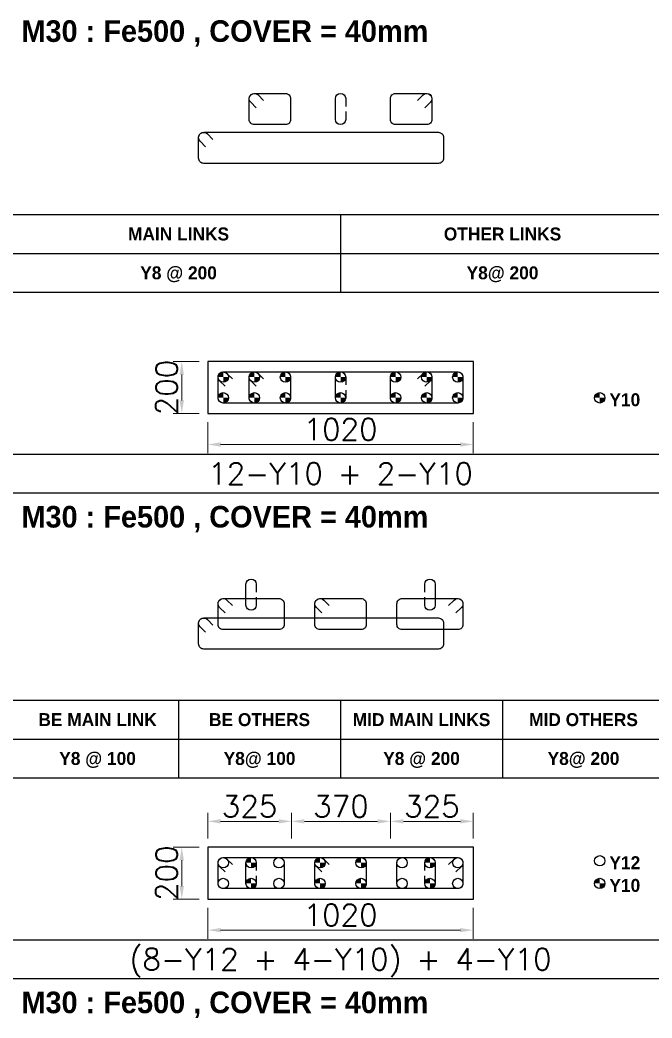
# Model space of a CAD drawing. Header units: millimetres. Extents: x -28707963 to -28231469, y 696001 to 896471.
# Drawn here: x -28267997 to -28260680, y 851715 to 863275 of the extents above; entities that cross this region are included whole.
import ezdxf
from ezdxf.enums import TextEntityAlignment as Align

# ---------------------------------------------------------------- set-up
doc = ezdxf.new("R2010")
doc.units = ezdxf.units.MM
doc.header["$MEASUREMENT"] = 0
doc.header["$PDMODE"] = 34
doc.header["$PDSIZE"] = -8
doc.layers.get('0').update_dxf_attribs({"lineweight": 5})
for name, color, linetype in [('09 COL TEXT-SCH', 2, 'Continuous'), ('14 REINF', 6, 'Continuous'), ('22 TABLE FRAME', 5, 'Continuous'), ('23 STIRRUPS', 5, 'Continuous'), ('TEXT', 4, 'Continuous')]:
    doc.layers.add(name, color=color, linetype=linetype)
doc.layers.add('19 COLUMN', color=1, linetype='Continuous', lineweight=25)
doc.styles.add('adani bold', font='')
doc.styles.add('ROMANS', font='simplex.shx')
doc.styles.get('adani bold').set_extended_font_data('Adani Bold', bold=True)
doc.dimstyles.new('D 50', dxfattribs={"dimscale": 100, "dimtxt": 3, "dimasz": 1.5, "dimexe": 1, "dimexo": 1, "dimgap": 0.5, "dimtad": 1, "dimdec": 0, "dimdsep": 46, "dimtxsty": 'ROMANS', "dimcen": 2.5, "dimclrd": 5, "dimclre": 5, "dimclrt": 4, "dimadec": 0, "dimazin": 0, "dimtfac": 1, "dimtdec": 0, "dimtmove": 0, "dimatfit": 3, "dimfxl": 1, "dimlwd": 0, "dimlwe": 0, "dimarcsym": 0})

# ---------------------------------------------------------------- blocks, each defined once
blk = doc.blocks.new('*D504')
at = {"color": 5, "lineweight": 0, "transparency": 16777216}
for p, q in [((-28265824, 858618), (-28265824, 858258)), ((-28262749, 858618), (-28262749, 858258)), ((-28265674, 858358), (-28262899, 858358))]:
    blk.add_line(p, q, dxfattribs=at)
at = {"color": 5, "transparency": 16777216}
for points in [[(-28265674, 858383), (-28265674, 858333), (-28265824, 858358)], [(-28262899, 858333), (-28262899, 858383), (-28262749, 858358)]]:
    blk.add_solid(points, dxfattribs=at)
at = {"layer": 'Defpoints', "color": 0, "transparency": 16777216}
for p in [(-28265824, 858718), (-28262749, 858718), (-28262749, 858358)]:
    blk.add_point(p, dxfattribs=at)
at = {"color": 4, "transparency": 16777216, "insert": (-28264286, 858533), "char_height": 250, "attachment_point": 5, "style": 'ROMANS'}
blk.add_mtext('{\\Fsimplex.shx|c1;1020}', dxfattribs=at)
blk = doc.blocks.new('*D505')
at = {"color": 5, "lineweight": 0, "transparency": 16777216}
for p, q in [((-28265924, 859318), (-28266224, 859318)), ((-28266124, 858868), (-28266124, 859168)), ((-28265924, 858718), (-28266224, 858718))]:
    blk.add_line(p, q, dxfattribs=at)
at = {"color": 5, "transparency": 16777216}
for points in [[(-28266099, 859168), (-28266149, 859168), (-28266124, 859318)], [(-28266149, 858868), (-28266099, 858868), (-28266124, 858718)]]:
    blk.add_solid(points, dxfattribs=at)
at = {"layer": 'Defpoints', "color": 0, "transparency": 16777216}
for p in [(-28266124, 859318), (-28265824, 859318), (-28265824, 858718)]:
    blk.add_point(p, dxfattribs=at)
at = {"color": 4, "transparency": 16777216, "insert": (-28266299, 859018), "char_height": 250, "attachment_point": 5, "rotation": 90, "style": 'ROMANS'}
blk.add_mtext('200', dxfattribs=at)
blk = doc.blocks.new('*D167')
at = {"color": 5, "lineweight": 0, "transparency": 16777216}
for p, q in [((-28265924, 853693), (-28266224, 853693)), ((-28266124, 853243), (-28266124, 853543)), ((-28265924, 853093), (-28266224, 853093))]:
    blk.add_line(p, q, dxfattribs=at)
at = {"color": 5, "transparency": 16777216}
for points in [[(-28266099, 853543), (-28266149, 853543), (-28266124, 853693)], [(-28266149, 853243), (-28266099, 853243), (-28266124, 853093)]]:
    blk.add_solid(points, dxfattribs=at)
at = {"layer": 'Defpoints', "color": 0, "transparency": 16777216}
for p in [(-28266124, 853693), (-28265824, 853693), (-28265824, 853093)]:
    blk.add_point(p, dxfattribs=at)
at = {"color": 4, "transparency": 16777216, "insert": (-28266299, 853393), "char_height": 250, "attachment_point": 5, "rotation": 90, "style": 'ROMANS'}
blk.add_mtext('200', dxfattribs=at)
blk = doc.blocks.new('*D686')
at = {"color": 5, "lineweight": 0, "transparency": 16777216}
for p, q in [((-28265824, 852993), (-28265824, 852633)), ((-28262749, 852993), (-28262749, 852633)), ((-28265674, 852733), (-28262899, 852733))]:
    blk.add_line(p, q, dxfattribs=at)
at = {"color": 5, "transparency": 16777216}
for points in [[(-28265674, 852758), (-28265674, 852708), (-28265824, 852733)], [(-28262899, 852708), (-28262899, 852758), (-28262749, 852733)]]:
    blk.add_solid(points, dxfattribs=at)
at = {"layer": 'Defpoints', "color": 0, "transparency": 16777216}
for p in [(-28265824, 853093), (-28262749, 853093), (-28262749, 852733)]:
    blk.add_point(p, dxfattribs=at)
at = {"color": 4, "transparency": 16777216, "insert": (-28264286, 852908), "char_height": 250, "attachment_point": 5, "style": 'ROMANS'}
blk.add_mtext('1020', dxfattribs=at)
blk = doc.blocks.new('*D687')
at = {"color": 5, "lineweight": 0, "transparency": 16777216}
for p, q in [((-28265824, 853793), (-28265824, 854093)), ((-28264854, 853793), (-28264854, 854093)), ((-28265674, 853993), (-28265004, 853993))]:
    blk.add_line(p, q, dxfattribs=at)
at = {"color": 5, "transparency": 16777216}
for points in [[(-28265674, 854018), (-28265674, 853968), (-28265824, 853993)], [(-28265004, 853968), (-28265004, 854018), (-28264854, 853993)]]:
    blk.add_solid(points, dxfattribs=at)
at = {"layer": 'Defpoints', "color": 0, "transparency": 16777216}
for p in [(-28264854, 853993), (-28265824, 853693), (-28264854, 853693)]:
    blk.add_point(p, dxfattribs=at)
at = {"color": 4, "transparency": 16777216, "insert": (-28265339, 854168), "char_height": 250, "attachment_point": 5, "style": 'ROMANS'}
blk.add_mtext('325', dxfattribs=at)
blk = doc.blocks.new('*D688')
at = {"color": 5, "lineweight": 0, "transparency": 16777216}
for p, q in [((-28264854, 853793), (-28264854, 854093)), ((-28263708, 853793), (-28263708, 854093)), ((-28264704, 853993), (-28263858, 853993))]:
    blk.add_line(p, q, dxfattribs=at)
at = {"color": 5, "transparency": 16777216}
for points in [[(-28264704, 854018), (-28264704, 853968), (-28264854, 853993)], [(-28263858, 853968), (-28263858, 854018), (-28263708, 853993)]]:
    blk.add_solid(points, dxfattribs=at)
at = {"layer": 'Defpoints', "color": 0, "transparency": 16777216}
for p in [(-28263708, 853993), (-28264854, 853693), (-28263708, 853693)]:
    blk.add_point(p, dxfattribs=at)
at = {"color": 4, "transparency": 16777216, "insert": (-28264281, 854168), "char_height": 250, "attachment_point": 5, "style": 'ROMANS'}
blk.add_mtext('370', dxfattribs=at)
blk = doc.blocks.new('*D689')
at = {"color": 5, "lineweight": 0, "transparency": 16777216}
for p, q in [((-28263708, 853793), (-28263708, 854093)), ((-28262749, 853793), (-28262749, 854093)), ((-28263558, 853993), (-28262899, 853993))]:
    blk.add_line(p, q, dxfattribs=at)
at = {"color": 5, "transparency": 16777216}
for points in [[(-28263558, 854018), (-28263558, 853968), (-28263708, 853993)], [(-28262899, 853968), (-28262899, 854018), (-28262749, 853993)]]:
    blk.add_solid(points, dxfattribs=at)
at = {"layer": 'Defpoints', "color": 0, "transparency": 16777216}
for p in [(-28262749, 853993), (-28263708, 853693), (-28262749, 853693)]:
    blk.add_point(p, dxfattribs=at)
at = {"color": 4, "transparency": 16777216, "insert": (-28263228, 854168), "char_height": 250, "attachment_point": 5, "style": 'ROMANS'}
blk.add_mtext('325', dxfattribs=at)

msp = doc.modelspace()

# ---------------------------------------------------------------- hatches: boundary and pattern name
at = {"layer": '14 REINF'}
h = msp.add_hatch(color=6, dxfattribs=at)
edge = h.paths.add_edge_path(flags=0)
edge.add_line((-28265703.6, 859138.4), (-28265643.6, 859138.4))
edge.add_line((-28265643.6, 859138.4), (-28265643.6, 859198.4))
edge.add_arc((-28265643.6, 859138.4), 60, 90, 180)
edge = h.paths.add_edge_path(flags=0)
edge.add_line((-28265583.6, 859138.4), (-28265643.6, 859138.4))
edge.add_line((-28265643.6, 859138.4), (-28265643.6, 859078.4))
edge.add_arc((-28265643.6, 859138.4), 60, 270, 360)
h = msp.add_hatch(color=6, dxfattribs=at)
edge = h.paths.add_edge_path(flags=0)
edge.add_line((-28265343.6, 859138.4), (-28265283.6, 859138.4))
edge.add_line((-28265283.6, 859138.4), (-28265283.6, 859198.4))
edge.add_arc((-28265283.6, 859138.4), 60, 90, 180)
edge = h.paths.add_edge_path(flags=0)
edge.add_line((-28265223.6, 859138.4), (-28265283.6, 859138.4))
edge.add_line((-28265283.6, 859138.4), (-28265283.6, 859078.4))
edge.add_arc((-28265283.6, 859138.4), 60, 270, 360)
h = msp.add_hatch(color=6, dxfattribs=at)
edge = h.paths.add_edge_path(flags=0)
edge.add_line((-28264983.6, 859138.4), (-28264923.6, 859138.4))
edge.add_line((-28264923.6, 859138.4), (-28264923.6, 859198.4))
edge.add_arc((-28264923.6, 859138.4), 60, 90, 180)
edge = h.paths.add_edge_path(flags=0)
edge.add_line((-28264863.6, 859138.4), (-28264923.6, 859138.4))
edge.add_line((-28264923.6, 859138.4), (-28264923.6, 859078.4))
edge.add_arc((-28264923.6, 859138.4), 60, 270, 360)
h = msp.add_hatch(color=6, dxfattribs=at)
edge = h.paths.add_edge_path(flags=0)
edge.add_line((-28264346.1, 859138.4), (-28264286.1, 859138.4))
edge.add_line((-28264286.1, 859138.4), (-28264286.1, 859198.4))
edge.add_arc((-28264286.1, 859138.4), 60, 90, 180)
edge = h.paths.add_edge_path(flags=0)
edge.add_line((-28264226.1, 859138.4), (-28264286.1, 859138.4))
edge.add_line((-28264286.1, 859138.4), (-28264286.1, 859078.4))
edge.add_arc((-28264286.1, 859138.4), 60, 270, 360)
h = msp.add_hatch(color=6, dxfattribs=at)
edge = h.paths.add_edge_path(flags=0)
edge.add_line((-28263708.6, 859138.4), (-28263648.6, 859138.4))
edge.add_line((-28263648.6, 859138.4), (-28263648.6, 859198.4))
edge.add_arc((-28263648.6, 859138.4), 60, 90, 180)
edge = h.paths.add_edge_path(flags=0)
edge.add_line((-28263588.6, 859138.4), (-28263648.6, 859138.4))
edge.add_line((-28263648.6, 859138.4), (-28263648.6, 859078.4))
edge.add_arc((-28263648.6, 859138.4), 60, 270, 360)
h = msp.add_hatch(color=6, dxfattribs=at)
edge = h.paths.add_edge_path(flags=0)
edge.add_line((-28263348.6, 859138.4), (-28263288.6, 859138.4))
edge.add_line((-28263288.6, 859138.4), (-28263288.6, 859198.4))
edge.add_arc((-28263288.6, 859138.4), 60, 90, 180)
edge = h.paths.add_edge_path(flags=0)
edge.add_line((-28263228.6, 859138.4), (-28263288.6, 859138.4))
edge.add_line((-28263288.6, 859138.4), (-28263288.6, 859078.4))
edge.add_arc((-28263288.6, 859138.4), 60, 270, 360)
h = msp.add_hatch(color=6, dxfattribs=at)
edge = h.paths.add_edge_path(flags=0)
edge.add_line((-28262988.6, 859138.4), (-28262928.6, 859138.4))
edge.add_line((-28262928.6, 859138.4), (-28262928.6, 859198.4))
edge.add_arc((-28262928.6, 859138.4), 60, 90, 180)
edge = h.paths.add_edge_path(flags=0)
edge.add_line((-28262868.6, 859138.4), (-28262928.6, 859138.4))
edge.add_line((-28262928.6, 859138.4), (-28262928.6, 859078.4))
edge.add_arc((-28262928.6, 859138.4), 60, 270, 360)
h = msp.add_hatch(color=6, dxfattribs=at)
edge = h.paths.add_edge_path(flags=0)
edge.add_line((-28265703.6, 858898.4), (-28265643.6, 858898.4))
edge.add_line((-28265643.6, 858898.4), (-28265643.6, 858958.4))
edge.add_arc((-28265643.6, 858898.4), 60, 90, 180)
edge = h.paths.add_edge_path(flags=0)
edge.add_line((-28265583.6, 858898.4), (-28265643.6, 858898.4))
edge.add_line((-28265643.6, 858898.4), (-28265643.6, 858838.4))
edge.add_arc((-28265643.6, 858898.4), 60, 270, 360)
h = msp.add_hatch(color=6, dxfattribs=at)
edge = h.paths.add_edge_path(flags=0)
edge.add_line((-28265343.6, 858898.4), (-28265283.6, 858898.4))
edge.add_line((-28265283.6, 858898.4), (-28265283.6, 858958.4))
edge.add_arc((-28265283.6, 858898.4), 60, 90, 180)
edge = h.paths.add_edge_path(flags=0)
edge.add_line((-28265223.6, 858898.4), (-28265283.6, 858898.4))
edge.add_line((-28265283.6, 858898.4), (-28265283.6, 858838.4))
edge.add_arc((-28265283.6, 858898.4), 60, 270, 360)
h = msp.add_hatch(color=6, dxfattribs=at)
edge = h.paths.add_edge_path(flags=0)
edge.add_line((-28264983.6, 858898.4), (-28264923.6, 858898.4))
edge.add_line((-28264923.6, 858898.4), (-28264923.6, 858958.4))
edge.add_arc((-28264923.6, 858898.4), 60, 90, 180)
edge = h.paths.add_edge_path(flags=0)
edge.add_line((-28264863.6, 858898.4), (-28264923.6, 858898.4))
edge.add_line((-28264923.6, 858898.4), (-28264923.6, 858838.4))
edge.add_arc((-28264923.6, 858898.4), 60, 270, 360)
h = msp.add_hatch(color=6, dxfattribs=at)
edge = h.paths.add_edge_path(flags=0)
edge.add_line((-28264346.1, 858898.4), (-28264286.1, 858898.4))
edge.add_line((-28264286.1, 858898.4), (-28264286.1, 858958.4))
edge.add_arc((-28264286.1, 858898.4), 60, 90, 180)
edge = h.paths.add_edge_path(flags=0)
edge.add_line((-28264226.1, 858898.4), (-28264286.1, 858898.4))
edge.add_line((-28264286.1, 858898.4), (-28264286.1, 858838.4))
edge.add_arc((-28264286.1, 858898.4), 60, 270, 360)
h = msp.add_hatch(color=6, dxfattribs=at)
edge = h.paths.add_edge_path(flags=0)
edge.add_line((-28263708.6, 858898.4), (-28263648.6, 858898.4))
edge.add_line((-28263648.6, 858898.4), (-28263648.6, 858958.4))
edge.add_arc((-28263648.6, 858898.4), 60, 90, 180)
edge = h.paths.add_edge_path(flags=0)
edge.add_line((-28263588.6, 858898.4), (-28263648.6, 858898.4))
edge.add_line((-28263648.6, 858898.4), (-28263648.6, 858838.4))
edge.add_arc((-28263648.6, 858898.4), 60, 270, 360)
h = msp.add_hatch(color=6, dxfattribs=at)
edge = h.paths.add_edge_path(flags=0)
edge.add_line((-28263348.6, 858898.4), (-28263288.6, 858898.4))
edge.add_line((-28263288.6, 858898.4), (-28263288.6, 858958.4))
edge.add_arc((-28263288.6, 858898.4), 60, 90, 180)
edge = h.paths.add_edge_path(flags=0)
edge.add_line((-28263228.6, 858898.4), (-28263288.6, 858898.4))
edge.add_line((-28263288.6, 858898.4), (-28263288.6, 858838.4))
edge.add_arc((-28263288.6, 858898.4), 60, 270, 360)
h = msp.add_hatch(color=6, dxfattribs=at)
edge = h.paths.add_edge_path(flags=0)
edge.add_line((-28262988.6, 858898.4), (-28262928.6, 858898.4))
edge.add_line((-28262928.6, 858898.4), (-28262928.6, 858958.4))
edge.add_arc((-28262928.6, 858898.4), 60, 90, 180)
edge = h.paths.add_edge_path(flags=0)
edge.add_line((-28262868.6, 858898.4), (-28262928.6, 858898.4))
edge.add_line((-28262928.6, 858898.4), (-28262928.6, 858838.4))
edge.add_arc((-28262928.6, 858898.4), 60, 270, 360)
h = msp.add_hatch(color=6, dxfattribs=at)
edge = h.paths.add_edge_path(flags=0)
edge.add_line((-28261346.1, 858898.4), (-28261286.1, 858898.4))
edge.add_line((-28261286.1, 858898.4), (-28261286.1, 858958.4))
edge.add_arc((-28261286.1, 858898.4), 60, 90, 180)
edge = h.paths.add_edge_path(flags=0)
edge.add_line((-28261226.1, 858898.4), (-28261286.1, 858898.4))
edge.add_line((-28261286.1, 858898.4), (-28261286.1, 858838.4))
edge.add_arc((-28261286.1, 858898.4), 60, 270, 360)
h = msp.add_hatch(color=6, dxfattribs=at)
edge = h.paths.add_edge_path(flags=0)
edge.add_line((-28265381.1, 853513.4), (-28265321.1, 853513.4))
edge.add_line((-28265321.1, 853513.4), (-28265321.1, 853573.4))
edge.add_arc((-28265321.1, 853513.4), 60, 90, 180)
edge = h.paths.add_edge_path(flags=0)
edge.add_line((-28265261.1, 853513.4), (-28265321.1, 853513.4))
edge.add_line((-28265321.1, 853513.4), (-28265321.1, 853453.4))
edge.add_arc((-28265321.1, 853513.4), 60, 270, 360)
h = msp.add_hatch(color=6, dxfattribs=at)
edge = h.paths.add_edge_path(flags=0)
edge.add_line((-28264583.6, 853513.4), (-28264523.6, 853513.4))
edge.add_line((-28264523.6, 853513.4), (-28264523.6, 853573.4))
edge.add_arc((-28264523.6, 853513.4), 60, 90, 180)
edge = h.paths.add_edge_path(flags=0)
edge.add_line((-28264463.6, 853513.4), (-28264523.6, 853513.4))
edge.add_line((-28264523.6, 853513.4), (-28264523.6, 853453.4))
edge.add_arc((-28264523.6, 853513.4), 60, 270, 360)
h = msp.add_hatch(color=6, dxfattribs=at)
edge = h.paths.add_edge_path(flags=0)
edge.add_line((-28264108.6, 853513.4), (-28264048.6, 853513.4))
edge.add_line((-28264048.6, 853513.4), (-28264048.6, 853573.4))
edge.add_arc((-28264048.6, 853513.4), 60, 90, 180)
edge = h.paths.add_edge_path(flags=0)
edge.add_line((-28263988.6, 853513.4), (-28264048.6, 853513.4))
edge.add_line((-28264048.6, 853513.4), (-28264048.6, 853453.4))
edge.add_arc((-28264048.6, 853513.4), 60, 270, 360)
h = msp.add_hatch(color=6, dxfattribs=at)
edge = h.paths.add_edge_path(flags=0)
edge.add_line((-28263311.1, 853513.4), (-28263251.1, 853513.4))
edge.add_line((-28263251.1, 853513.4), (-28263251.1, 853573.4))
edge.add_arc((-28263251.1, 853513.4), 60, 90, 180)
edge = h.paths.add_edge_path(flags=0)
edge.add_line((-28263191.1, 853513.4), (-28263251.1, 853513.4))
edge.add_line((-28263251.1, 853513.4), (-28263251.1, 853453.4))
edge.add_arc((-28263251.1, 853513.4), 60, 270, 360)
h = msp.add_hatch(color=6, dxfattribs=at)
edge = h.paths.add_edge_path(flags=0)
edge.add_line((-28265381.1, 853273.4), (-28265321.1, 853273.4))
edge.add_line((-28265321.1, 853273.4), (-28265321.1, 853333.4))
edge.add_arc((-28265321.1, 853273.4), 60, 90, 180)
edge = h.paths.add_edge_path(flags=0)
edge.add_line((-28265261.1, 853273.4), (-28265321.1, 853273.4))
edge.add_line((-28265321.1, 853273.4), (-28265321.1, 853213.4))
edge.add_arc((-28265321.1, 853273.4), 60, 270, 360)
h = msp.add_hatch(color=6, dxfattribs=at)
edge = h.paths.add_edge_path(flags=0)
edge.add_line((-28264583.6, 853273.4), (-28264523.6, 853273.4))
edge.add_line((-28264523.6, 853273.4), (-28264523.6, 853333.4))
edge.add_arc((-28264523.6, 853273.4), 60, 90, 180)
edge = h.paths.add_edge_path(flags=0)
edge.add_line((-28264463.6, 853273.4), (-28264523.6, 853273.4))
edge.add_line((-28264523.6, 853273.4), (-28264523.6, 853213.4))
edge.add_arc((-28264523.6, 853273.4), 60, 270, 360)
h = msp.add_hatch(color=6, dxfattribs=at)
edge = h.paths.add_edge_path(flags=0)
edge.add_line((-28264108.6, 853273.4), (-28264048.6, 853273.4))
edge.add_line((-28264048.6, 853273.4), (-28264048.6, 853333.4))
edge.add_arc((-28264048.6, 853273.4), 60, 90, 180)
edge = h.paths.add_edge_path(flags=0)
edge.add_line((-28263988.6, 853273.4), (-28264048.6, 853273.4))
edge.add_line((-28264048.6, 853273.4), (-28264048.6, 853213.4))
edge.add_arc((-28264048.6, 853273.4), 60, 270, 360)
h = msp.add_hatch(color=6, dxfattribs=at)
edge = h.paths.add_edge_path(flags=0)
edge.add_line((-28263311.1, 853273.4), (-28263251.1, 853273.4))
edge.add_line((-28263251.1, 853273.4), (-28263251.1, 853333.4))
edge.add_arc((-28263251.1, 853273.4), 60, 90, 180)
edge = h.paths.add_edge_path(flags=0)
edge.add_line((-28263191.1, 853273.4), (-28263251.1, 853273.4))
edge.add_line((-28263251.1, 853273.4), (-28263251.1, 853213.4))
edge.add_arc((-28263251.1, 853273.4), 60, 270, 360)
h = msp.add_hatch(color=6, dxfattribs=at)
edge = h.paths.add_edge_path(flags=0)
edge.add_line((-28261346.1, 853273.4), (-28261286.1, 853273.4))
edge.add_line((-28261286.1, 853273.4), (-28261286.1, 853333.4))
edge.add_arc((-28261286.1, 853273.4), 60, 90, 180)
edge = h.paths.add_edge_path(flags=0)
edge.add_line((-28261226.1, 853273.4), (-28261286.1, 853273.4))
edge.add_line((-28261286.1, 853273.4), (-28261286.1, 853213.4))
edge.add_arc((-28261286.1, 853273.4), 60, 270, 360)

# ---------------------------------------------------------------- linework, layer by layer
at = {"layer": '14 REINF', "color": 6}
for centre in [(-28265643.6, 859138.4), (-28265283.6, 859138.4), (-28264923.6, 859138.4), (-28264286.1, 859138.4), (-28263648.6, 859138.4), (-28263288.6, 859138.4), (-28262928.6, 859138.4), (-28265643.6, 858898.4), (-28265283.6, 858898.4), (-28264923.6, 858898.4), (-28264286.1, 858898.4), (-28263648.6, 858898.4), (-28263288.6, 858898.4), (-28262928.6, 858898.4), (-28261286.1, 858898.4), (-28261286.1, 853535.9), (-28265643.6, 853513.4), (-28265321.1, 853513.4), (-28264998.6, 853513.4), (-28264523.6, 853513.4), (-28264048.6, 853513.4), (-28263573.6, 853513.4), (-28263251.1, 853513.4), (-28262928.6, 853513.4), (-28265643.6, 853273.4), (-28265321.1, 853273.4), (-28264998.6, 853273.4), (-28264523.6, 853273.4), (-28264048.6, 853273.4), (-28263573.6, 853273.4), (-28263251.1, 853273.4), (-28262928.6, 853273.4), (-28261286.1, 853273.4)]:
    msp.add_circle(centre, 60, dxfattribs=at)
at = {"layer": '19 COLUMN', "color": 4}
for points in [[(-28262748.6, 859318.4), (-28265823.6, 859318.4)], [(-28265823.6, 859318.4), (-28265823.6, 858718.4)], [(-28262748.6, 858718.4), (-28262748.6, 859318.4)], [(-28265823.6, 858718.4), (-28262748.6, 858718.4)], [(-28262748.6, 853693.4), (-28265823.6, 853693.4)], [(-28265823.6, 853693.4), (-28265823.6, 853093.4)], [(-28262748.6, 853093.4), (-28262748.6, 853693.4)], [(-28265823.6, 853093.4), (-28262748.6, 853093.4)]]:
    msp.add_lwpolyline(points, dxfattribs=at)
at = {"layer": '22 TABLE FRAME', "color": 5, "linetype": 'Continuous'}
for p, q in [((-28330286.1, 861021.2), (-28245536.1, 861021.2)), ((-28264286.1, 861021.2), (-28264286.1, 860121.2)), ((-28330286.1, 860571.2), (-28245536.1, 860571.2)), ((-28330286.1, 860121.2), (-28245536.1, 860121.2)), ((-28330286.1, 858246.2), (-28245536.1, 858246.2)), ((-28334786.1, 857796.2), (-28245536.1, 857796.2)), ((-28330286.1, 855396.2), (-28245536.1, 855396.2)), ((-28266161.1, 855396.2), (-28266161.1, 854496.2)), ((-28264286.1, 855396.2), (-28264286.1, 854496.2)), ((-28262411.1, 855396.2), (-28262411.1, 854496.2)), ((-28330286.1, 854946.2), (-28245536.1, 854946.2)), ((-28330286.1, 854496.2), (-28245536.1, 854496.2)), ((-28330286.1, 852621.2), (-28245536.1, 852621.2)), ((-28334786.1, 852171.2), (-28245536.1, 852171.2))]:
    msp.add_line(p, q, dxfattribs=at)
at = {"layer": '23 STIRRUPS', "color": 5}
for points in [[(-28265262.4, 862257.3), (-28265326, 862320.9, -0.668178), (-28265283.6, 862423.4), (-28264923.6, 862423.4, -0.4142136), (-28264863.6, 862363.4), (-28264863.6, 862123.4, -0.4142136), (-28264923.6, 862063.4), (-28265283.6, 862063.4, -0.4142136), (-28265343.6, 862123.4), (-28265343.6, 862363.4, -0.6681793), (-28265241.2, 862405.8), (-28265177.5, 862342.1)], [(-28264226.1, 862213.4), (-28264226.1, 862123.4, -1), (-28264346.1, 862123.4), (-28264346.1, 862363.4, -1), (-28264226.1, 862363.4), (-28264226.1, 862273.4)], [(-28263394.7, 862342.1), (-28263331, 862405.8, -0.6681793), (-28263228.6, 862363.4), (-28263228.6, 862123.4, -0.4142136), (-28263288.6, 862063.4), (-28263648.6, 862063.4, -0.4142136), (-28263708.6, 862123.4), (-28263708.6, 862363.4, -0.4142136), (-28263648.6, 862423.4), (-28263288.6, 862423.4, -0.668178), (-28263246.2, 862320.9), (-28263309.8, 862257.3)], [(-28265847.4, 861807.3), (-28265911, 861870.9, -0.668178), (-28265868.6, 861973.4), (-28263153.6, 861973.4, -0.4142136), (-28263093.6, 861913.4), (-28263093.6, 861673.4, -0.4142136), (-28263153.6, 861613.4), (-28265868.6, 861613.4, -0.4142136), (-28265928.6, 861673.4), (-28265928.6, 861913.4, -0.6681793), (-28265826.2, 861955.8), (-28265762.5, 861892.1)], [(-28265622.4, 859032.3), (-28265686, 859095.9, -0.668178), (-28265643.6, 859198.4), (-28262928.6, 859198.4, -0.4142136), (-28262868.6, 859138.4), (-28262868.6, 858898.4, -0.4142136), (-28262928.6, 858838.4), (-28265643.6, 858838.4, -0.4142136), (-28265703.6, 858898.4), (-28265703.6, 859138.4, -0.6681793), (-28265601.2, 859180.8), (-28265537.5, 859117.1)], [(-28265262.4, 859032.3), (-28265326, 859095.9, -0.668178), (-28265283.6, 859198.4), (-28264923.6, 859198.4, -0.4142136), (-28264863.6, 859138.4), (-28264863.6, 858898.4, -0.4142136), (-28264923.6, 858838.4), (-28265283.6, 858838.4, -0.4142136), (-28265343.6, 858898.4), (-28265343.6, 859138.4, -0.6681793), (-28265241.2, 859180.8), (-28265177.5, 859117.1)], [(-28264226.1, 858988.4), (-28264226.1, 858898.4, -1), (-28264346.1, 858898.4), (-28264346.1, 859138.4, -1), (-28264226.1, 859138.4), (-28264226.1, 859048.4)], [(-28263394.7, 859117.1), (-28263331, 859180.8, -0.6681793), (-28263228.6, 859138.4), (-28263228.6, 858898.4, -0.4142136), (-28263288.6, 858838.4), (-28263648.6, 858838.4, -0.4142136), (-28263708.6, 858898.4), (-28263708.6, 859138.4, -0.4142136), (-28263648.6, 859198.4), (-28263288.6, 859198.4, -0.668178), (-28263246.2, 859095.9), (-28263309.8, 859032.3)], [(-28265261.1, 856588.4), (-28265261.1, 856498.4, -1), (-28265381.1, 856498.4), (-28265381.1, 856738.4, -1), (-28265261.1, 856738.4), (-28265261.1, 856648.4)], [(-28263311.1, 856648.4), (-28263311.1, 856738.4, -1), (-28263191.1, 856738.4), (-28263191.1, 856498.4, -1), (-28263311.1, 856498.4), (-28263311.1, 856588.4)], [(-28265622.4, 856407.3), (-28265686, 856470.9, -0.668178), (-28265643.6, 856573.4), (-28264998.6, 856573.4, -0.4142136), (-28264938.6, 856513.4), (-28264938.6, 856273.4, -0.4142136), (-28264998.6, 856213.4), (-28265643.6, 856213.4, -0.4142136), (-28265703.6, 856273.4), (-28265703.6, 856513.4, -0.6681793), (-28265601.2, 856555.8), (-28265537.5, 856492.1)], [(-28264502.4, 856407.3), (-28264566.1, 856470.9, -0.6683136), (-28264523.6, 856573.4), (-28264048.6, 856573.4, -0.4143234), (-28263988.6, 856513.4), (-28263988.6, 856273.4, -0.4143234), (-28264048.6, 856213.4), (-28264523.6, 856213.4, -0.4143234), (-28264583.6, 856273.4), (-28264583.6, 856513.4, -0.6681793), (-28264481.2, 856555.8), (-28264417.6, 856492.1)], [(-28263034.7, 856492.1), (-28262971, 856555.8, -0.6681793), (-28262868.6, 856513.4), (-28262868.6, 856273.4, -0.4142136), (-28262928.6, 856213.4), (-28263573.6, 856213.4, -0.4142136), (-28263633.6, 856273.4), (-28263633.6, 856513.4, -0.4142136), (-28263573.6, 856573.4), (-28262928.6, 856573.4, -0.668178), (-28262886.2, 856470.9), (-28262949.8, 856407.3)], [(-28265847.4, 856182.3), (-28265911, 856245.9, -0.668178), (-28265868.6, 856348.4), (-28263153.6, 856348.4, -0.4142136), (-28263093.6, 856288.4), (-28263093.6, 856048.4, -0.4142136), (-28263153.6, 855988.4), (-28265868.6, 855988.4, -0.4142136), (-28265928.6, 856048.4), (-28265928.6, 856288.4, -0.6681793), (-28265826.2, 856330.8), (-28265762.5, 856267.1)], [(-28265622.4, 853407.3), (-28265686, 853470.9, -0.668178), (-28265643.6, 853573.4), (-28262928.6, 853573.4, -0.4142136), (-28262868.6, 853513.4), (-28262868.6, 853273.4, -0.4142136), (-28262928.6, 853213.4), (-28265643.6, 853213.4, -0.4142136), (-28265703.6, 853273.4), (-28265703.6, 853513.4, -0.6681793), (-28265601.2, 853555.8), (-28265537.5, 853492.1)], [(-28265622.4, 853407.3), (-28265686, 853470.9, -0.668178), (-28265643.6, 853573.4), (-28264998.6, 853573.4, -0.4142136), (-28264938.6, 853513.4), (-28264938.6, 853273.4, -0.4142136), (-28264998.6, 853213.4), (-28265643.6, 853213.4, -0.4142136), (-28265703.6, 853273.4), (-28265703.6, 853513.4, -0.6681793), (-28265601.2, 853555.8), (-28265537.5, 853492.1)], [(-28265261.1, 853363.4), (-28265261.1, 853273.4, -1), (-28265381.1, 853273.4), (-28265381.1, 853513.4, -1), (-28265261.1, 853513.4), (-28265261.1, 853423.4)], [(-28264502.4, 853407.3), (-28264566.1, 853470.9, -0.6683136), (-28264523.6, 853573.4), (-28264048.6, 853573.4, -0.4143234), (-28263988.6, 853513.4), (-28263988.6, 853273.4, -0.4143234), (-28264048.6, 853213.4), (-28264523.6, 853213.4, -0.4143234), (-28264583.6, 853273.4), (-28264583.6, 853513.4, -0.6681793), (-28264481.2, 853555.8), (-28264417.6, 853492.1)], [(-28263034.7, 853492.1), (-28262971, 853555.8, -0.6681793), (-28262868.6, 853513.4), (-28262868.6, 853273.4, -0.4142136), (-28262928.6, 853213.4), (-28263573.6, 853213.4, -0.4142136), (-28263633.6, 853273.4), (-28263633.6, 853513.4, -0.4142136), (-28263573.6, 853573.4), (-28262928.6, 853573.4, -0.668178), (-28262886.2, 853470.9), (-28262949.8, 853407.3)], [(-28263311.1, 853423.4), (-28263311.1, 853513.4, -1), (-28263191.1, 853513.4), (-28263191.1, 853273.4, -1), (-28263311.1, 853273.4), (-28263311.1, 853363.4)]]:
    msp.add_lwpolyline(points, format="xyb", dxfattribs=at)

# ---------------------------------------------------------------- texts
at = {"layer": '09 COL TEXT-SCH', "color": 3, "linetype": 'Continuous', "style": 'ROMANS'}
for s, p in [('12-Y10 + 2-Y10', (-28264286.1, 858021.2)), ('(8-Y12 + 4-Y10) + 4-Y10', (-28264286.1, 852396.2))]:
    msp.add_text(s, height=250, dxfattribs=at).set_placement(p, align=Align.MIDDLE_CENTER)
at = {"layer": 'TEXT', "lineweight": 40, "style": 'adani bold'}
for p in [(-28267979.8, 863021.2), (-28267979.8, 857396.2), (-28267979.8, 851771.2)]:
    msp.add_text('M30 : Fe500 , COVER = 40mm', height=250, dxfattribs=at).set_placement(p)
at = {"layer": 'TEXT', "style": 'adani bold'}
for s, p in [('MAIN LINKS', (-28266161.1, 860796.2)), ('OTHER LINKS', (-28262411.1, 860796.2)), ('Y8 @ 200', (-28266161.1, 860346.2)), ('Y8@ 200', (-28262411.1, 860346.2)), ('BE MAIN LINK', (-28267098.6, 855171.2)), ('BE OTHERS', (-28265223.6, 855171.2)), ('MID MAIN LINKS', (-28263348.6, 855171.2)), ('MID OTHERS', (-28261473.6, 855171.2)), ('Y8 @ 100', (-28267098.6, 854721.2)), ('Y8@ 100', (-28265223.6, 854721.2)), ('Y8 @ 200', (-28263348.6, 854721.2)), ('Y8@ 200', (-28261473.6, 854721.2))]:
    msp.add_text(s, height=150, dxfattribs=at).set_placement(p, align=Align.MIDDLE_CENTER)
for s, p in [('Y10', (-28261173.6, 858876.2)), ('Y12', (-28261173.6, 853513.7)), ('Y10', (-28261173.6, 853251.2))]:
    msp.add_text(s, height=150, dxfattribs=at).set_placement(p, align=Align.MIDDLE_LEFT)

# ---------------------------------------------------------------- dimensions: what is measured, and where the dimension line sits
for base, p1, p2, picture, middle in [((-28266123.6, 859318.4), (-28265823.6, 858718.4), (-28265823.6, 859318.4), '*D505', (-28266123.6, 859018.4)), ((-28266123.6, 853693.4), (-28265823.6, 853093.4), (-28265823.6, 853693.4), '*D167', (-28266123.6, 853393.4))]:
    dim = msp.add_linear_dim(base=base, p1=p1, p2=p2, angle=90, text='200', dimstyle='D 50', override={"dimtxt": 2.5})
    dim.commit()
    dim.dimension.update_dxf_attribs({"geometry": picture, "text_midpoint": middle, "dimtype": 161})
for p1, p2, distance, text, picture, middle in [((-28265823.6, 858718.4), (-28262748.6, 858718.4), -360, '{\\Fsimplex.shx|c1;1020}', '*D504', (-28264286.1, 858533.4)), ((-28265823.6, 853693.4), (-28264854.2, 853693.4), 300, '325', '*D687', (-28265338.9, 854168.4)), ((-28264854.2, 853693.4), (-28263707.7, 853693.4), 300, '370', '*D688', (-28264280.9, 854168.4)), ((-28263707.7, 853693.4), (-28262748.6, 853693.4), 300, '325', '*D689', (-28263228.2, 854168.4)), ((-28265823.6, 853093.4), (-28262748.6, 853093.4), -360, '1020', '*D686', (-28264286.1, 852908.4))]:
    dim = msp.add_aligned_dim(p1=p1, p2=p2, distance=distance, text=text, dimstyle='D 50', override={"dimtxt": 2.5, "dimtxsty": 'ROMANS'})
    dim.commit()
    dim.dimension.update_dxf_attribs({"geometry": picture, "text_midpoint": middle})

doc.saveas('drawing.dxf')
